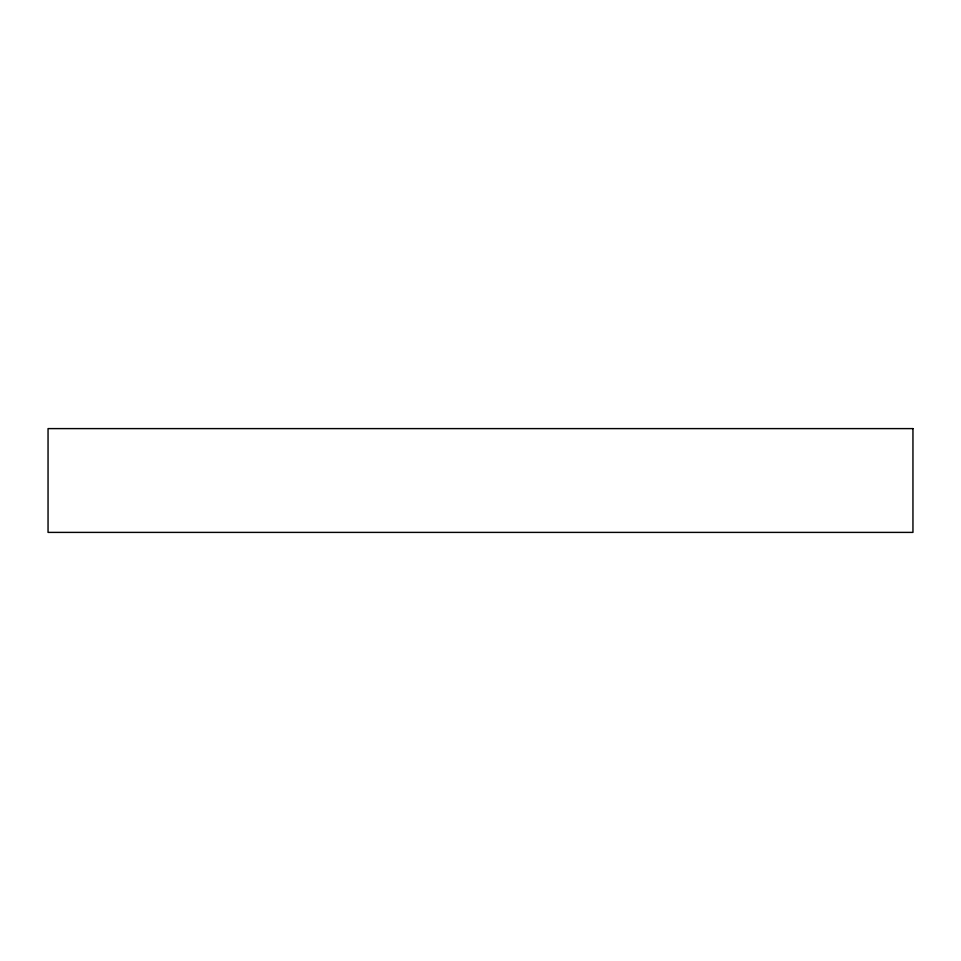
<?xml version="1.0" encoding="UTF-8"?>
<svg xmlns="http://www.w3.org/2000/svg" width="961" height="961" viewBox="0 0 961 961"><rect width="100%" height="100%" fill="white"/><g stroke="black" fill="none" stroke-linecap="round" stroke-linejoin="round"><path stroke-width="1.44" d="M912.95 428.606L48.05 428.606L48.05 532.394L912.95 532.394L912.95 428.606"/></g></svg>
